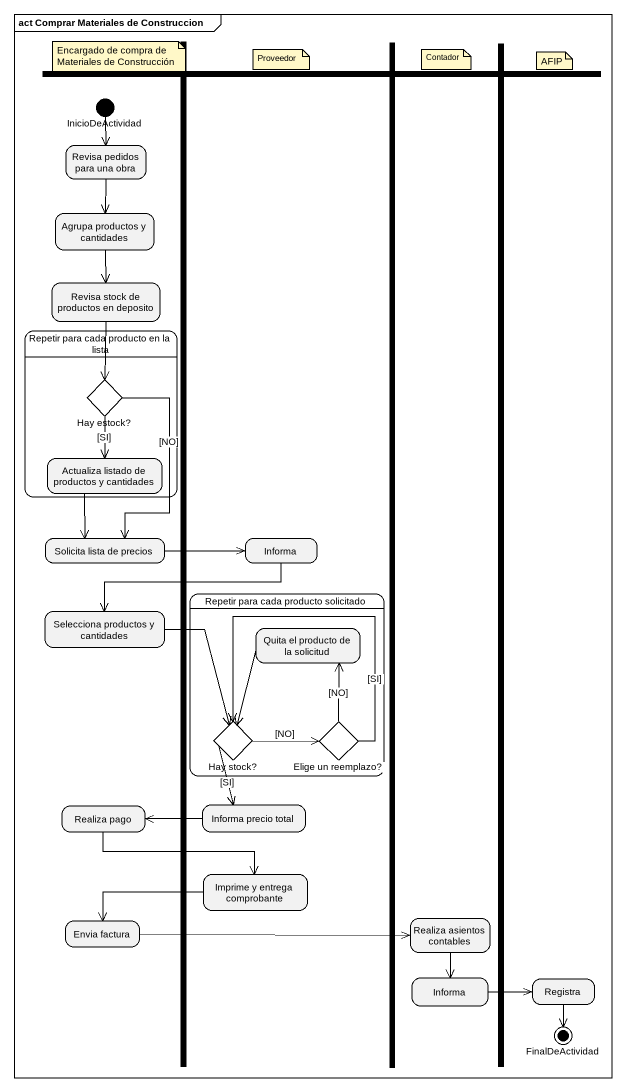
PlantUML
@startuml
mainframe act Comprar Materiales de Construccion
hide empty description
state fork1 <<fork>>
state fork2 <<fork>>
state fork3 <<fork>>
state fork4 <<fork>>
state InicioDeActividad <<start>>
state "Revisa pedidos para una obra" as Revisa_pedidos_para_una_obra
state "Agrupa productos y cantidades" as Agrupa_productos_y
state "Revisa stock de productos en deposito" as Revisa_stock_de_productos
state "Repetir para cada producto en la lista" as Repetir_para_cada_producto {
  state "Hay estock?" as Hay_estock <<choice>>
  state "Actualiza listado de productos y cantidades" as Actualiza_listado_de
}
state "Solicita lista de precios" as Solicita_lista_de_precios
state Informa
state "Selecciona productos y cantidades" as Selecciona_productos_y
state "Repetir para cada producto solicitado" as Repetir_para_cada_producto_2 {
  state "Quita el producto de la solicitud" as Quita_el_producto_de_la
  state "Hay stock?" as Hay_stock <<choice>>
  state "Elige un reemplazo?" as Elige_un_reemplazo <<choice>>
}
state "Realiza pago" as Realiza_pago
state "Informa precio total" as Informa_precio_total
state "Imprime y entrega comprobante" as Imprime_y_entrega
state "Envia factura" as Envia_factura
state "Realiza asientos contables" as Realiza_asientos_contables
state "Informa" as Informa_2
state Registra
state FinalDeActividad <<end>>
InicioDeActividad --> Revisa_pedidos_para_una_obra
Revisa_pedidos_para_una_obra --> Agrupa_productos_y
Agrupa_productos_y --> Revisa_stock_de_productos
Revisa_stock_de_productos --> Hay_estock
Hay_estock --> Actualiza_listado_de : [SI]
Hay_estock --> Solicita_lista_de_precios : [NO]
Actualiza_listado_de --> Solicita_lista_de_precios
Solicita_lista_de_precios -right-> Informa
Informa -left-> Selecciona_productos_y
Selecciona_productos_y --> Hay_stock
Quita_el_producto_de_la --> Hay_stock
Hay_stock -right-> Elige_un_reemplazo : [NO]
Hay_stock --> Informa_precio_total : [SI]
Elige_un_reemplazo -up-> Quita_el_producto_de_la : [NO]
Elige_un_reemplazo -left-> Hay_stock : [SI]
Realiza_pago -right-> Imprime_y_entrega
Informa_precio_total -left-> Realiza_pago
Imprime_y_entrega -left-> Envia_factura
Envia_factura -right-> Realiza_asientos_contables
Realiza_asientos_contables --> Informa_2
Informa_2 -right-> Registra
Registra --> FinalDeActividad
note as N1
  Encargado de compra de Materiales de Construcción
end note
note as N2
  Proveedor
end note
note as N3
  Contador
end note
note as N4
  AFIP
end note
@enduml
